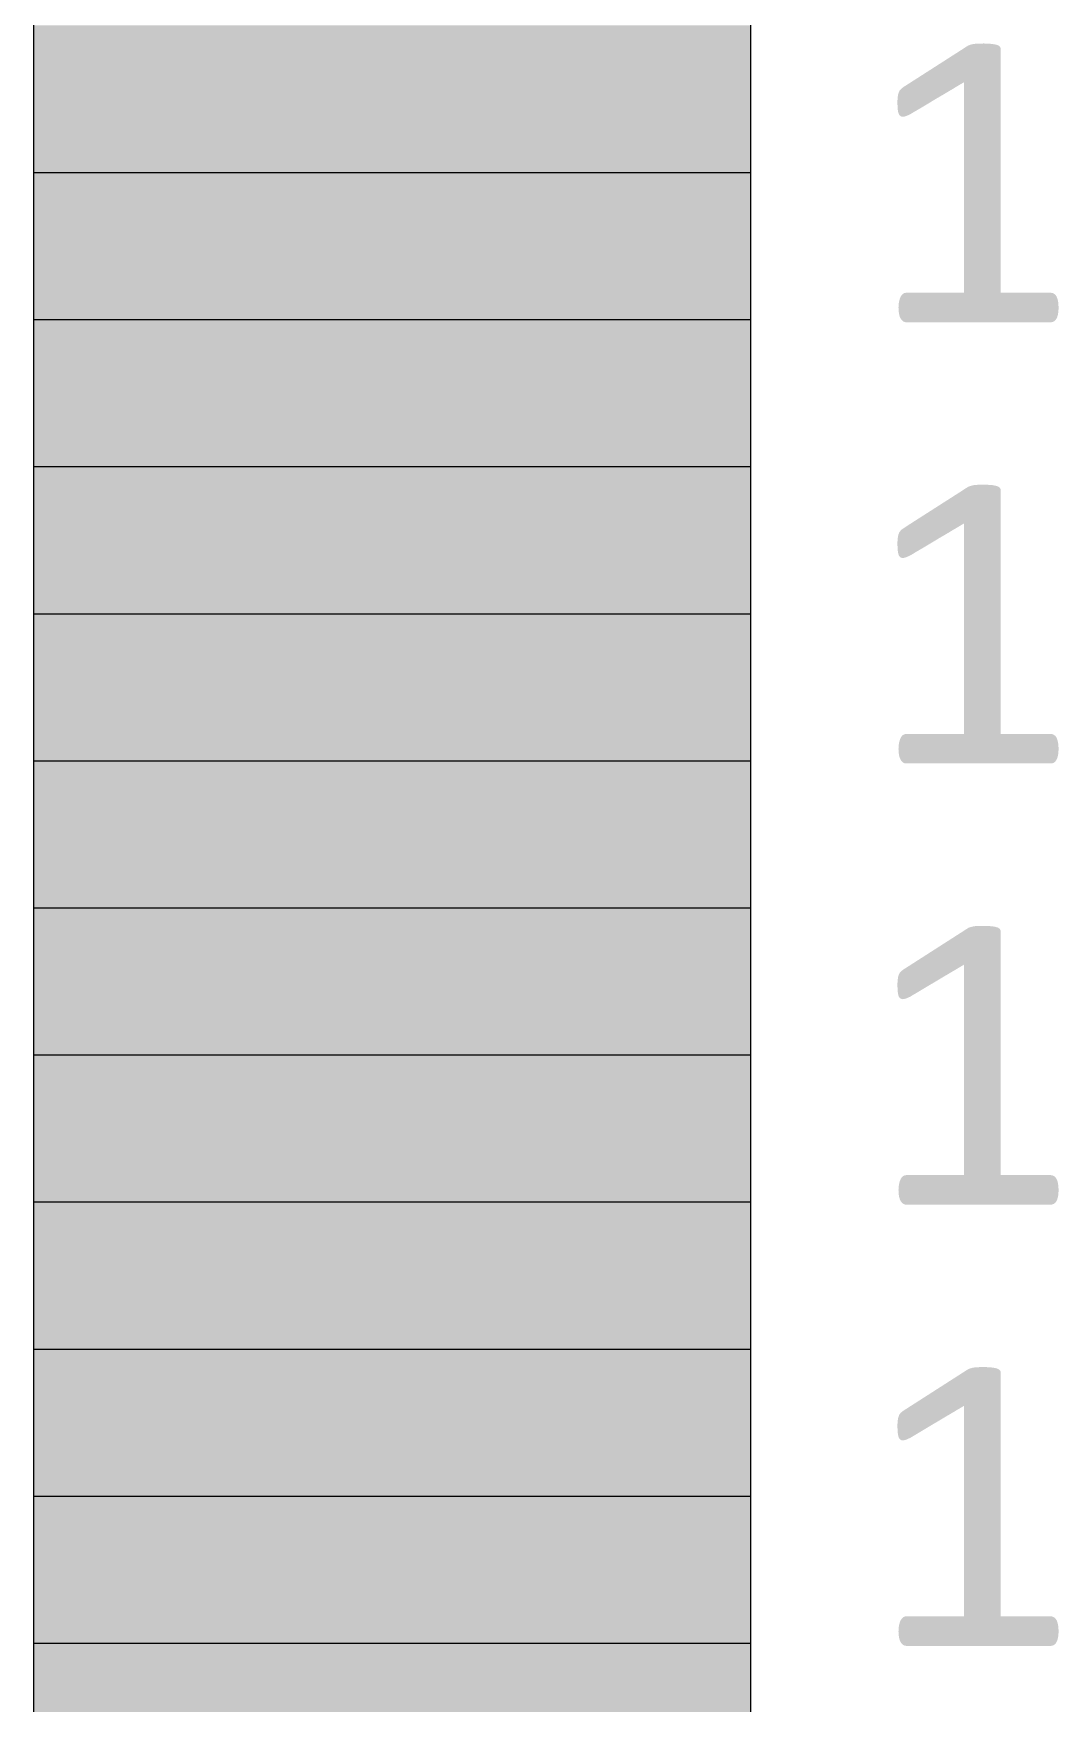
# Model space of a CAD drawing. Header units: inches. Extents: x 79.49066 to 79.49309, y 16.68944 to 16.6915.
# Drawn here: x 79.4928573 to 79.4929736, y 16.6907402 to 16.6909299 of the extents above; entities that cross this region are included whole.
import ezdxf

# ---------------------------------------------------------------- set-up
doc = ezdxf.new("R2010")
doc.units = ezdxf.units.IN
doc.header["$MEASUREMENT"] = 0
doc.layers.add('GSLAYER', color=7, linetype='CONTINUOUS')

msp = doc.modelspace()

# ---------------------------------------------------------------- hatches: boundary and pattern name
at = {"layer": 'GSLAYER', "true_color": 0xd8d8d8}
msp.add_hatch(color=254, dxfattribs=at).paths.add_polyline_path([(79.49293868, 16.69091407), (79.49293868, 16.69093077), (79.49285726, 16.69093077), (79.49285726, 16.69091407)])
at = {"layer": 'GSLAYER', "true_color": 0x000000}
for points in [[(79.49296707, 16.69092432), (79.49296707, 16.69092804), (79.49296706, 16.69092818), (79.492967, 16.69092832), (79.4929669, 16.69092843), (79.49296689, 16.69092844), (79.49296679, 16.69092849), (79.49296671, 16.69092853), (79.49296667, 16.69092855), (79.49296645, 16.69092861), (79.49296625, 16.69092864), (79.4929661, 16.69092867), (79.49296592, 16.69092868), (79.49296567, 16.6909287), (79.49296567, 16.6909287), (79.49296513, 16.69092872), (79.4929644, 16.6909287), (79.4929644, 16.6909287), (79.49296413, 16.69092868), (79.49296404, 16.69092867), (79.49296389, 16.69092864), (79.49296377, 16.69092861), (79.49296353, 16.69092855), (79.4929635, 16.69092853), (79.49296339, 16.69092849), (79.4929633, 16.69092844), (79.49296329, 16.69092843), (79.49296311, 16.69092832), (79.4929629, 16.69092818), (79.49296268, 16.69092804), (79.49295688, 16.69092432)], [(79.49295608, 16.69092041), (79.49295609, 16.69092041), (79.49295623, 16.69092045), (79.49295641, 16.69092051), (79.49295643, 16.69092052), (79.49295663, 16.69092061), (79.49295682, 16.6909207), (79.49295687, 16.69092073), (79.49295739, 16.69092104), (79.49295809, 16.69092145), (79.49295894, 16.69092196), (79.49295958, 16.69092235), (79.49296012, 16.69092267), (79.49296057, 16.69092293), (79.49296094, 16.69092315), (79.49296125, 16.69092334), (79.49296151, 16.69092349), (79.49296176, 16.69092364), (79.492962, 16.69092379), (79.4929629, 16.69092432), (79.49295688, 16.69092432), (79.49295605, 16.69092379), (79.49295585, 16.69092364), (79.49295569, 16.69092349), (79.49295557, 16.69092334), (79.49295549, 16.69092315), (79.49295542, 16.69092293), (79.49295538, 16.69092267), (79.49295535, 16.69092235), (79.49295534, 16.69092196), (79.49295536, 16.69092145), (79.4929554, 16.69092104), (79.49295549, 16.69092073), (79.4929555, 16.6909207), (79.49295555, 16.69092061), (79.49295563, 16.69092052), (79.49295565, 16.69092051), (79.49295572, 16.69092045), (79.49295583, 16.69092041), (79.49295585, 16.69092041), (79.49295595, 16.6909204)], [(79.49296707, 16.69090041), (79.49296707, 16.69092432), (79.4929629, 16.69092432), (79.4929629, 16.69090041)], [(79.49297276, 16.69089706), (79.49297293, 16.69089708), (79.49297309, 16.69089715), (79.49297324, 16.69089726), (79.49297337, 16.69089743), (79.49297348, 16.69089765), (79.49297356, 16.69089794), (79.49297362, 16.69089829), (79.49297363, 16.69089871), (79.49297362, 16.69089912), (79.49297357, 16.69089947), (79.4929735, 16.69089976), (79.4929734, 16.69089999), (79.49297328, 16.69090017), (79.49297312, 16.6909003), (79.49297295, 16.69090039), (79.49297276, 16.69090041), (79.49295634, 16.69090041), (79.49295615, 16.69090039), (79.49295598, 16.6909003), (79.49295584, 16.69090017), (79.49295572, 16.69089999), (79.49295562, 16.69089976), (79.49295554, 16.69089947), (79.49295548, 16.69089912), (79.49295546, 16.69089871), (79.49295548, 16.69089829), (79.49295554, 16.69089794), (79.49295562, 16.69089765), (79.49295574, 16.69089743), (79.49295588, 16.69089726), (79.49295602, 16.69089715), (79.49295617, 16.69089708), (79.49295634, 16.69089706)], [(79.49296707, 16.69087422), (79.49296707, 16.69087793), (79.49296706, 16.69087808), (79.492967, 16.69087821), (79.4929669, 16.69087832), (79.49296689, 16.69087834), (79.49296679, 16.69087839), (79.49296671, 16.69087843), (79.49296667, 16.69087844), (79.49296645, 16.69087851), (79.49296625, 16.69087854), (79.4929661, 16.69087857), (79.49296592, 16.69087858), (79.49296567, 16.6908786), (79.49296567, 16.6908786), (79.49296513, 16.69087861), (79.4929644, 16.6908786), (79.4929644, 16.6908786), (79.49296413, 16.69087858), (79.49296404, 16.69087857), (79.49296389, 16.69087854), (79.49296377, 16.69087851), (79.49296353, 16.69087844), (79.4929635, 16.69087843), (79.49296339, 16.69087839), (79.4929633, 16.69087834), (79.49296329, 16.69087832), (79.49296311, 16.69087821), (79.4929629, 16.69087808), (79.49296268, 16.69087793), (79.49295688, 16.69087422)], [(79.49295608, 16.69087031), (79.49295609, 16.69087031), (79.49295623, 16.69087035), (79.49295641, 16.6908704), (79.49295643, 16.69087042), (79.49295663, 16.69087051), (79.49295682, 16.6908706), (79.49295687, 16.69087062), (79.49295739, 16.69087094), (79.49295809, 16.69087135), (79.49295894, 16.69087186), (79.49295958, 16.69087224), (79.49296012, 16.69087257), (79.49296057, 16.69087283), (79.49296094, 16.69087305), (79.49296125, 16.69087323), (79.49296151, 16.69087339), (79.49296176, 16.69087354), (79.492962, 16.69087368), (79.4929629, 16.69087422), (79.49295688, 16.69087422), (79.49295605, 16.69087368), (79.49295585, 16.69087354), (79.49295569, 16.69087339), (79.49295557, 16.69087323), (79.49295549, 16.69087305), (79.49295542, 16.69087283), (79.49295538, 16.69087257), (79.49295535, 16.69087224), (79.49295534, 16.69087186), (79.49295536, 16.69087135), (79.4929554, 16.69087094), (79.49295549, 16.69087062), (79.4929555, 16.6908706), (79.49295555, 16.69087051), (79.49295563, 16.69087042), (79.49295565, 16.6908704), (79.49295572, 16.69087035), (79.49295583, 16.69087031), (79.49295585, 16.69087031), (79.49295595, 16.69087029)], [(79.49296707, 16.69085031), (79.49296707, 16.69087422), (79.4929629, 16.69087422), (79.4929629, 16.69085031)], [(79.49297276, 16.69084696), (79.49297293, 16.69084698), (79.49297309, 16.69084704), (79.49297324, 16.69084716), (79.49297337, 16.69084732), (79.49297348, 16.69084755), (79.49297356, 16.69084783), (79.49297362, 16.69084819), (79.49297363, 16.69084861), (79.49297362, 16.69084902), (79.49297357, 16.69084936), (79.4929735, 16.69084965), (79.4929734, 16.69084989), (79.49297328, 16.69085007), (79.49297312, 16.6908502), (79.49297295, 16.69085028), (79.49297276, 16.69085031), (79.49295634, 16.69085031), (79.49295615, 16.69085028), (79.49295598, 16.6908502), (79.49295584, 16.69085007), (79.49295572, 16.69084989), (79.49295562, 16.69084965), (79.49295554, 16.69084936), (79.49295548, 16.69084902), (79.49295546, 16.69084861), (79.49295548, 16.69084819), (79.49295554, 16.69084783), (79.49295562, 16.69084755), (79.49295574, 16.69084732), (79.49295588, 16.69084716), (79.49295602, 16.69084704), (79.49295617, 16.69084698), (79.49295634, 16.69084696)], [(79.49296707, 16.69082411), (79.49296707, 16.69082783), (79.49296706, 16.69082797), (79.492967, 16.69082811), (79.49296696, 16.69082817), (79.49296691, 16.69082822), (79.49296689, 16.69082823), (79.49296679, 16.69082829), (79.49296671, 16.69082833), (79.49296667, 16.69082834), (79.49296645, 16.69082841), (79.49296625, 16.69082844), (79.4929661, 16.69082846), (79.49296592, 16.69082848), (79.49296567, 16.6908285), (79.49296567, 16.6908285), (79.49296513, 16.69082851), (79.4929644, 16.6908285), (79.4929644, 16.6908285), (79.49296413, 16.69082848), (79.49296404, 16.69082846), (79.49296389, 16.69082844), (79.49296377, 16.69082841), (79.49296353, 16.69082834), (79.4929635, 16.69082833), (79.49296339, 16.69082829), (79.4929633, 16.69082823), (79.49296329, 16.69082822), (79.49296321, 16.69082817), (79.49296311, 16.69082811), (79.4929629, 16.69082797), (79.49296268, 16.69082783), (79.49295688, 16.69082411)], [(79.49295608, 16.6908202), (79.49295609, 16.69082021), (79.49295623, 16.69082025), (79.49295641, 16.6908203), (79.49295643, 16.69082031), (79.49295663, 16.6908204), (79.49295682, 16.69082049), (79.49295687, 16.69082052), (79.49295711, 16.69082067), (79.49295739, 16.69082083), (79.49295809, 16.69082125), (79.49295894, 16.69082176), (79.49295958, 16.69082214), (79.49296012, 16.69082246), (79.49296057, 16.69082273), (79.49296094, 16.69082295), (79.49296125, 16.69082313), (79.49296151, 16.69082329), (79.49296176, 16.69082343), (79.492962, 16.69082358), (79.4929629, 16.69082411), (79.49295688, 16.69082411), (79.49295605, 16.69082358), (79.49295585, 16.69082343), (79.49295569, 16.69082329), (79.49295557, 16.69082313), (79.49295549, 16.69082295), (79.49295542, 16.69082273), (79.49295538, 16.69082246), (79.49295535, 16.69082214), (79.49295534, 16.69082176), (79.49295536, 16.69082125), (79.4929554, 16.69082083), (79.49295544, 16.69082067), (79.49295549, 16.69082052), (79.4929555, 16.69082049), (79.49295555, 16.6908204), (79.49295563, 16.69082031), (79.49295565, 16.6908203), (79.49295572, 16.69082025), (79.49295583, 16.69082021), (79.49295585, 16.6908202), (79.49295595, 16.69082019)], [(79.49296707, 16.69080021), (79.49296707, 16.69082411), (79.4929629, 16.69082411), (79.4929629, 16.69080021)], [(79.49297276, 16.69079686), (79.49297293, 16.69079688), (79.49297309, 16.69079694), (79.49297324, 16.69079705), (79.49297337, 16.69079722), (79.49297348, 16.69079745), (79.49297356, 16.69079773), (79.49297362, 16.69079808), (79.49297363, 16.69079851), (79.49297362, 16.69079892), (79.49297357, 16.69079926), (79.4929735, 16.69079955), (79.4929734, 16.69079978), (79.49297328, 16.69079997), (79.49297312, 16.6908001), (79.49297295, 16.69080018), (79.49297276, 16.69080021), (79.49295634, 16.69080021), (79.49295615, 16.69080018), (79.49295598, 16.6908001), (79.49295584, 16.69079997), (79.49295572, 16.69079978), (79.49295562, 16.69079955), (79.49295554, 16.69079926), (79.49295548, 16.69079892), (79.49295546, 16.69079851), (79.49295548, 16.69079808), (79.49295554, 16.69079773), (79.49295562, 16.69079745), (79.49295574, 16.69079722), (79.49295588, 16.69079705), (79.49295602, 16.69079694), (79.49295617, 16.69079688), (79.49295634, 16.69079686)], [(79.49296707, 16.69077401), (79.49296707, 16.69077773), (79.49296706, 16.69077787), (79.492967, 16.69077801), (79.4929669, 16.69077812), (79.49296689, 16.69077813), (79.49296679, 16.69077818), (79.49296671, 16.69077823), (79.49296667, 16.69077824), (79.49296645, 16.6907783), (79.49296625, 16.69077834), (79.4929661, 16.69077836), (79.49296592, 16.69077838), (79.49296567, 16.6907784), (79.49296567, 16.6907784), (79.49296513, 16.69077841), (79.4929644, 16.6907784), (79.4929644, 16.6907784), (79.49296413, 16.69077838), (79.49296404, 16.69077836), (79.49296389, 16.69077834), (79.49296377, 16.6907783), (79.49296353, 16.69077824), (79.4929635, 16.69077823), (79.49296339, 16.69077818), (79.4929633, 16.69077813), (79.49296329, 16.69077812), (79.49296311, 16.69077801), (79.4929629, 16.69077787), (79.49296268, 16.69077773), (79.49295688, 16.69077401)], [(79.49295608, 16.6907701), (79.49295609, 16.6907701), (79.49295623, 16.69077014), (79.49295641, 16.6907702), (79.49295643, 16.69077021), (79.49295663, 16.6907703), (79.49295682, 16.69077039), (79.49295687, 16.69077042), (79.49295739, 16.69077073), (79.49295809, 16.69077115), (79.49295894, 16.69077166), (79.49295958, 16.69077204), (79.49296012, 16.69077236), (79.49296057, 16.69077263), (79.49296094, 16.69077285), (79.49296125, 16.69077303), (79.49296151, 16.69077319), (79.49296176, 16.69077333), (79.492962, 16.69077348), (79.4929629, 16.69077401), (79.49295688, 16.69077401), (79.49295605, 16.69077348), (79.49295585, 16.69077333), (79.49295569, 16.69077319), (79.49295557, 16.69077303), (79.49295549, 16.69077285), (79.49295542, 16.69077263), (79.49295538, 16.69077236), (79.49295535, 16.69077204), (79.49295534, 16.69077166), (79.49295536, 16.69077115), (79.4929554, 16.69077073), (79.49295549, 16.69077042), (79.4929555, 16.69077039), (79.49295555, 16.6907703), (79.49295563, 16.69077021), (79.49295565, 16.6907702), (79.49295572, 16.69077014), (79.49295583, 16.6907701), (79.49295585, 16.6907701), (79.49295595, 16.69077009)], [(79.49296707, 16.69075011), (79.49296707, 16.69077401), (79.4929629, 16.69077401), (79.4929629, 16.69075011)], [(79.49297276, 16.69074675), (79.49297293, 16.69074678), (79.49297309, 16.69074684), (79.49297324, 16.69074695), (79.49297337, 16.69074712), (79.49297348, 16.69074734), (79.49297356, 16.69074763), (79.49297362, 16.69074798), (79.49297363, 16.69074841), (79.49297362, 16.69074881), (79.49297357, 16.69074916), (79.4929735, 16.69074945), (79.4929734, 16.69074968), (79.49297328, 16.69074986), (79.49297312, 16.69075), (79.49297295, 16.69075008), (79.49297276, 16.69075011), (79.49295634, 16.69075011), (79.49295615, 16.69075008), (79.49295598, 16.69075), (79.49295584, 16.69074986), (79.49295572, 16.69074968), (79.49295562, 16.69074945), (79.49295554, 16.69074916), (79.49295548, 16.69074881), (79.49295546, 16.69074841), (79.49295548, 16.69074798), (79.49295554, 16.69074763), (79.49295562, 16.69074734), (79.49295574, 16.69074712), (79.49295588, 16.69074695), (79.49295602, 16.69074684), (79.49295617, 16.69074678), (79.49295634, 16.69074675)]]:
    msp.add_hatch(color=18, dxfattribs=at).paths.add_polyline_path(points)
at = {"layer": 'GSLAYER', "true_color": 0xd5d5d5}
msp.add_hatch(color=254, dxfattribs=at).paths.add_polyline_path([(79.49293868, 16.69089737), (79.49293868, 16.69091407), (79.49285726, 16.69091407), (79.49285726, 16.69089737)])
at = {"layer": 'GSLAYER', "true_color": 0xd2d2d2}
msp.add_hatch(color=254, dxfattribs=at).paths.add_polyline_path([(79.49293868, 16.69088067), (79.49293868, 16.69089737), (79.49285726, 16.69089737), (79.49285726, 16.69088067)])
at = {"layer": 'GSLAYER', "true_color": 0xcfcfcf}
msp.add_hatch(color=254, dxfattribs=at).paths.add_polyline_path([(79.49293868, 16.69086396), (79.49293868, 16.69088067), (79.49285726, 16.69088067), (79.49285726, 16.69086396)])
at = {"layer": 'GSLAYER', "true_color": 0xcbcbcb}
msp.add_hatch(color=9, dxfattribs=at).paths.add_polyline_path([(79.49293868, 16.69084726), (79.49293868, 16.69086396), (79.49285726, 16.69086396), (79.49285726, 16.69084726)])
at = {"layer": 'GSLAYER', "true_color": 0xc8c8c8}
msp.add_hatch(color=9, dxfattribs=at).paths.add_polyline_path([(79.49293868, 16.69083056), (79.49293868, 16.69084726), (79.49285726, 16.69084726), (79.49285726, 16.69083056)])
at = {"layer": 'GSLAYER', "true_color": 0xc5c5c5}
msp.add_hatch(color=9, dxfattribs=at).paths.add_polyline_path([(79.49293868, 16.69081386), (79.49293868, 16.69083056), (79.49285726, 16.69083056), (79.49285726, 16.69081386)])
at = {"layer": 'GSLAYER', "true_color": 0xc1c1c1}
msp.add_hatch(color=9, dxfattribs=at).paths.add_polyline_path([(79.49293868, 16.69079716), (79.49293868, 16.69081386), (79.49285726, 16.69081386), (79.49285726, 16.69079716)])
at = {"layer": 'GSLAYER', "true_color": 0xbebebe}
msp.add_hatch(color=9, dxfattribs=at).paths.add_polyline_path([(79.49293868, 16.69078046), (79.49293868, 16.69079716), (79.49285726, 16.69079716), (79.49285726, 16.69078046)])
at = {"layer": 'GSLAYER', "true_color": 0xbbbbbb}
msp.add_hatch(color=9, dxfattribs=at).paths.add_polyline_path([(79.49293868, 16.69076376), (79.49293868, 16.69078046), (79.49285726, 16.69078046), (79.49285726, 16.69076376)])
at = {"layer": 'GSLAYER', "true_color": 0xb8b8b8}
msp.add_hatch(color=9, dxfattribs=at).paths.add_polyline_path([(79.49293868, 16.69074706), (79.49293868, 16.69076376), (79.49285726, 16.69076376), (79.49285726, 16.69074706)])
at = {"layer": 'GSLAYER', "true_color": 0xb4b4b4}
msp.add_hatch(color=253, dxfattribs=at).paths.add_polyline_path([(79.49293868, 16.69073036), (79.49293868, 16.69074706), (79.49285726, 16.69074706), (79.49285726, 16.69073036)])

# ---------------------------------------------------------------- linework, layer by layer
at = {"layer": 'GSLAYER', "color": 18, "true_color": 0x000000, "flags": 128}
msp.add_lwpolyline([(79.49285726, 16.68981181), (79.49293868, 16.68981181), (79.49293868, 16.69111448), (79.49285726, 16.69111448)], close=True, dxfattribs=at)
at = {"layer": 'GSLAYER', "color": 253, "true_color": 0xb3b3b3, "flags": 128}
for points in [[(79.49285726, 16.69091407), (79.49293868, 16.69091407)], [(79.49285726, 16.69089737), (79.49293868, 16.69089737)], [(79.49285726, 16.69088067), (79.49293868, 16.69088067)], [(79.49285726, 16.69084726), (79.49293868, 16.69084726)], [(79.49285726, 16.69083056), (79.49293868, 16.69083056)], [(79.49285726, 16.69081386), (79.49293868, 16.69081386)], [(79.49285726, 16.69079716), (79.49293868, 16.69079716)], [(79.49285726, 16.69078046), (79.49293868, 16.69078046)], [(79.49285726, 16.69076376), (79.49293868, 16.69076376)]]:
    msp.add_lwpolyline(points, dxfattribs=at)
at = {"layer": 'GSLAYER', "color": 18, "true_color": 0x000000, "flags": 128}
for points in [[(79.49285726, 16.69086396), (79.49293868, 16.69086396)], [(79.49285726, 16.69074706), (79.49293868, 16.69074706)]]:
    msp.add_lwpolyline(points, dxfattribs=at)

doc.saveas('drawing.dxf')
